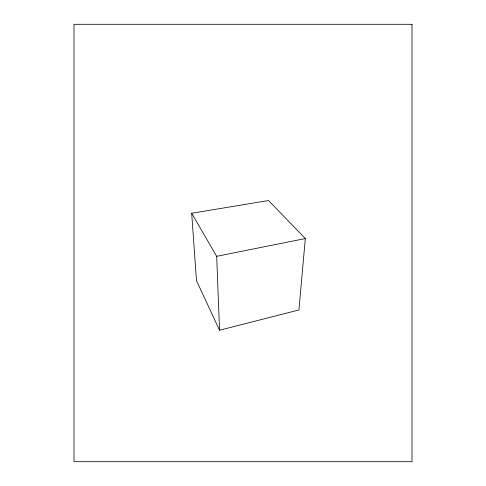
<?xml version="1.0" encoding="UTF-8"?>
<svg xmlns="http://www.w3.org/2000/svg" width="486" height="486" viewBox="0 0 486 486"><rect width="100%" height="100%" fill="white"/><g stroke="black" fill="none" stroke-linecap="round" stroke-linejoin="round"><path stroke-width="0.73" d="M305.323 238.547L298.926 309.965L219.544 330.219L196.472 280.641L191.684 213.269L268.521 200.524L305.323 238.547L216.683 256.316L191.684 213.269M216.683 256.316L219.544 330.219M411.994 24.3L74.006 24.3L74.006 461.7L411.994 461.7L411.994 24.3"/></g></svg>
